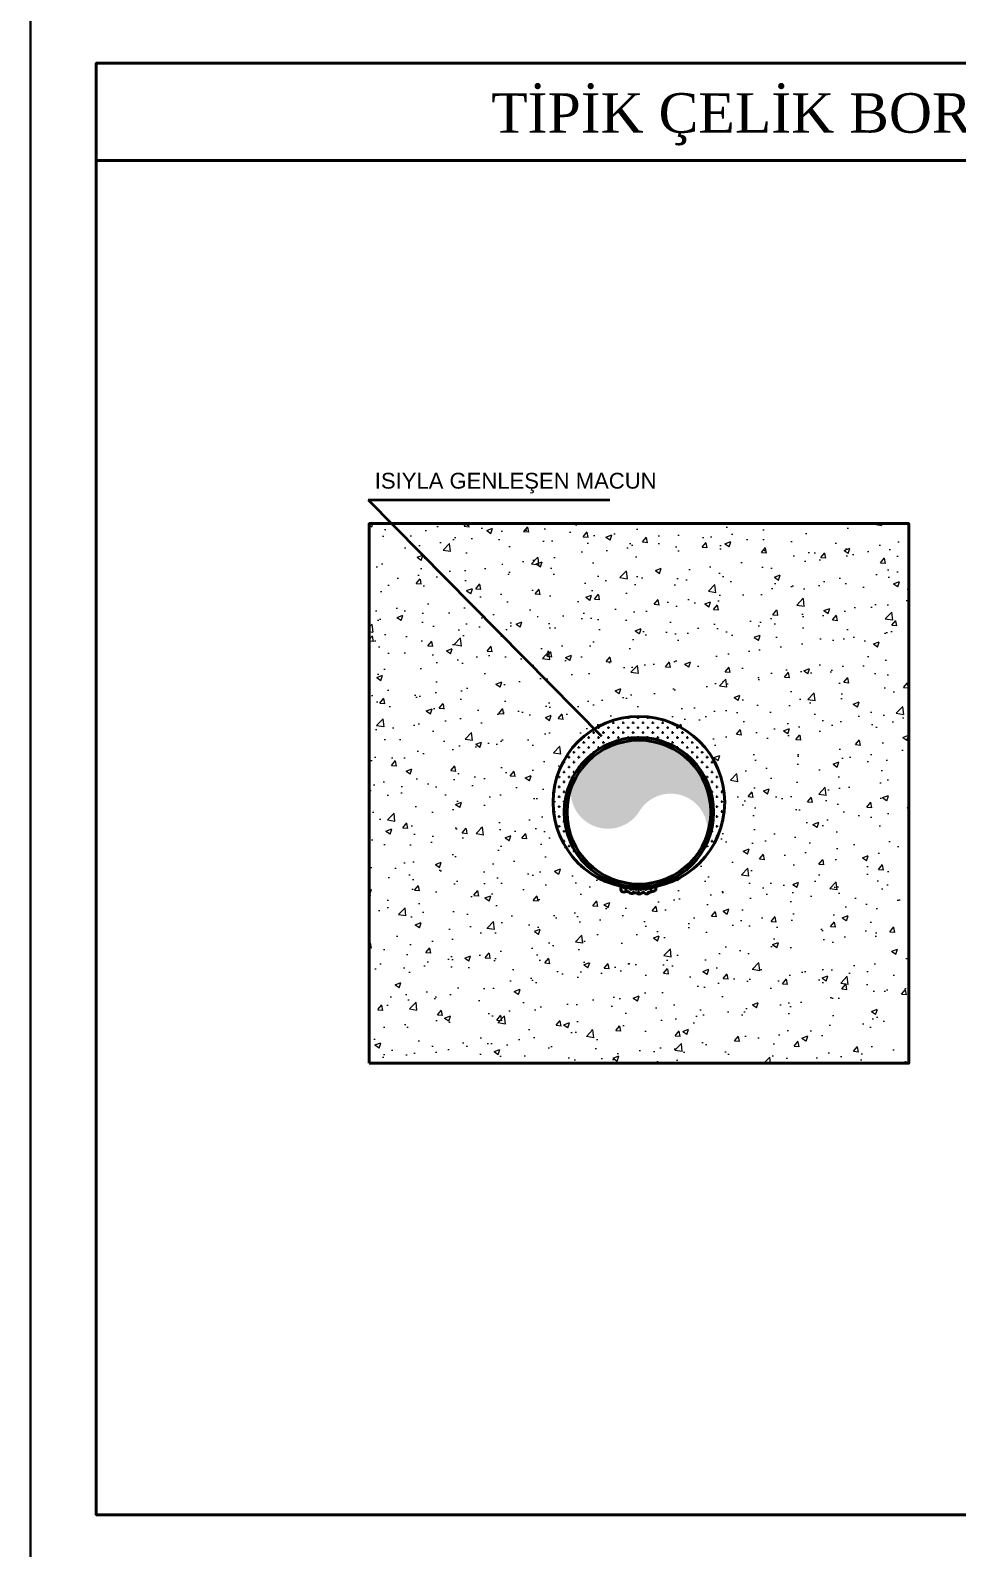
# Model space of a CAD drawing. Header units: centimetres. Extents: x 394264 to 551709, y 50011 to 59011.
# Drawn here: x 536428 to 537836, y 53359 to 55663 of the extents above; entities that cross this region are included whole.
import ezdxf
from ezdxf.enums import TextEntityAlignment as Align

# ---------------------------------------------------------------- set-up
doc = ezdxf.new("R2010")
doc.units = ezdxf.units.CM
doc.layers.get('0').update_dxf_attribs({"lineweight": 9})
for name, color, linetype, lineweight in [('0-KRCN-DETAY-13', 21, 'Continuous', 13), ('0-KRCN-DETAY-40', 3, 'Continuous', 40), ('0-KRCN-DETAY-YAZI', 71, 'Continuous', 35), ('0-KRCN-YNG-DETAY-ÇERÇEVE', 71, 'Continuous', 40), ('0-KRCN-YNG-YAZI', 71, 'Continuous', 35), ('0-KRCN-Z-ANTET', 71, 'Continuous', 30)]:
    doc.layers.add(name, color=color, linetype=linetype, lineweight=lineweight)
doc.styles.add('mm', font='times.ttf', dxfattribs={"height": 3.3})
doc.styles.get("Standard").update_dxf_attribs({"font": 'arial.ttf'})

# ---------------------------------------------------------------- blocks, each defined once
blk = doc.blocks.new('*X218')
at = {"color": 0}
for p, q in [((2.118, 6.15), (2.138, 6.15)), ((2.119, 6.144), (2.119, 6.169)), ((2.175, 6.225), (2.212, 6.225)), ((2.194, 6.206), (2.194, 6.233)), ((2.194, 6.077), (2.194, 6.094)), ((2.25, 6.15), (2.288, 6.15)), ((2.269, 6.131), (2.269, 6.169)), ((2.344, 6.084), (2.344, 6.094)), ((2.362, 6.075), (2.362, 6.075)), ((2.4, 6.15), (2.438, 6.15)), ((2.419, 6.131), (2.419, 6.169)), ((2.475, 6.075), (2.513, 6.075)), ((2.494, 6.056), (2.494, 6.094)), ((2.55, 6.15), (2.587, 6.15)), ((2.569, 6.131), (2.569, 6.169)), ((2.625, 6.075), (2.663, 6.075)), ((2.644, 6.056), (2.644, 6.094)), ((2.7, 6.15), (2.737, 6.15)), ((2.719, 6.131), (2.719, 6.168)), ((2.775, 6.075), (2.812, 6.075)), ((2.794, 6.062), (2.794, 6.094)), ((2.85, 6.15), (2.887, 6.15)), ((2.869, 6.131), (2.869, 6.169)), ((2.925, 6.075), (2.962, 6.075)), ((2.944, 6.056), (2.944, 6.094)), ((3, 6.15), (3.037, 6.15)), ((3.019, 6.131), (3.019, 6.169)), ((3.094, 6.206), (3.094, 6.218)), ((3.15, 6.15), (3.172, 6.15)), ((3.169, 6.141), (3.169, 6.169))]:
    blk.add_line(p, q, dxfattribs=at)
blk = doc.blocks.new('G$C0F82649B')
at = {"layer": '0-KRCN-DETAY-13'}
h = blk.add_hatch(dxfattribs=at)
h.set_pattern_fill('AR-CONC,_O', color=256, scale=6.294406)
h.set_pattern_definition([(50, (-20300.59, -51.724), (45.147265, -3.949874), [4.7208, -51.92885]), (355, (-20300.59, -51.724), (-8.73357, 47.34602), [3.77664, -41.54308]), (100.4514, (-20296.827, -52.053), (36.41373, 43.39612), [4.01207, -44.13273]), (46.1842, (-20300.59, -39.135), (67.17648, -10.41844), [7.0812, -77.89327]), (96.6356, (-20294.99, -40), (58.83146, 61.31493), [6.0181, -66.19908]), (351.1842, (-20300.59, -39.135), (58.83141, 61.31498), [5.66496, -62.31461]), (21, (-20294.294, -42.282), (37.57175, -25.342466), [4.7208, -51.92885]), (326, (-20294.294, -42.28), (15.31525, 45.64388), [3.77664, -41.54308]), (71.4514, (-20291.163, -44.394), (52.88702, 20.30138), [4.01207, -44.13273]), (37.5, (-20300.589, -51.724), (0.76539, 20.953689), [0, -41.039524, 0, -42.172517, 0, -41.700437]), (7.5, (-20300.589, -51.724), (16.558664, 24.825873), [0, -24.04463, 0, -40.095363, 0, -15.893374]), (327.5, (-20314.625, -51.724), (33.600949, -1.419695), [0, -15.736014, 0, -49.096363, 0, -65.147097]), (317.5, (-20320.92, -51.724), (36.708102, 6.301014), [0, -20.45682, 0, -32.60502, 0, -46.26388])])
h.paths.add_polyline_path([(617.1, -759.1), (617.1, -349.4), (207.4, -349.4), (207.4, -759.1)])
h.paths.add_polyline_path([(347.1, -561, -1), (477.4, -561, -1)], flags=16)
h.paths.add_polyline_path([(355.6, -568.5, -1), (468.9, -568.5, -1)], flags=0)
h.paths.add_polyline_path([(357.6, -568.5, -1), (466.8, -568.5, -1)], flags=0)
h = blk.add_hatch(dxfattribs=at)
h.set_pattern_fill('CROSS,_O', color=256, scale=14.98668)
h.set_pattern_definition([(0, (-14614.631, 3267.3424), (3.74667, 3.74667), [1.873335, -5.620005]), (90, (-14613.6945, 3266.4057), (-3.74667, 3.74667), [1.873335, -5.620005])])
h.paths.add_polyline_path([(347.1, -561, 0.355657), (399, -624.8, -0.016345), (399.2, -624.6, 0.012853), (401.4, -625.3, 0.000212), (401.4, -625.3), (423.1, -625.3, 0.366119), (477.4, -561, 1)])
h.paths.add_polyline_path([(468.9, -568.5, -1), (355.6, -568.5, -1)], flags=16)
h.paths.add_polyline_path([(466.8, -568.5, -1), (357.6, -568.5, -1)], flags=0)
blk.add_hatch(color=256, dxfattribs=at).paths.add_polyline_path([(464, -586, 0.51307), (412.2, -513.9, 0.32213), (360.5, -551.1, 0.766623), (412.2, -568.5, -0.823964)])
at = {"layer": '0-KRCN-DETAY-40', "elevation": 58308.1}
blk.add_lwpolyline([(207.4, -759.1), (617.1, -759.1), (617.1, -349.4), (207.4, -349.4)], close=True, dxfattribs=at)
for points in [[(399, -624.8, 0.201691), (398.5, -627.5, 0.270664), (400, -629.1, 0.179433), (401.8, -629, -0.174077), (403.6, -628.8, -0.106413), (405.3, -629.7, 0.144173), (406.6, -630.2, 0.134186), (408, -630, -0.11979), (409.5, -629.7, -0.143044), (411.1, -630.2, 0.153254), (412.5, -630.7, 0.19414), (413.8, -630.2, -0.170483), (415.2, -629.6, -0.222955), (417, -630.2, 0.287152), (418.4, -630.6, 0.074676), (419.5, -630, -0.05394), (420.9, -629.2, -0.07141), (422.7, -628.7, 0.081901), (424.3, -628.3, -0.09283), (425.1, -627.3, 0.126719), (425, -625.1)], [(425, -625.1, -0.027684), (420.2, -626.2, -0.028567), (415.2, -626.8, -0.0461), (407, -626.6, -0.0461), (399, -624.8)]]:
    blk.add_lwpolyline(points, format="xyb", dxfattribs=at)
at = {"layer": '0-KRCN-DETAY-40'}
for centre, radius in [((412.2, -561, 58308.1), 65.2), ((412.2, -568.5, 58308.1), 56.7), ((412.2, -568.5, 58308.1), 54.6)]:
    blk.add_circle(centre, radius, dxfattribs=at)
at = {"layer": '0-KRCN-YNG-DETAY-ÇERÇEVE'}
blk.add_line((0, -73.9), (1576.4, -73.9), dxfattribs=at)
blk.add_lwpolyline([(1576.4, 0), (1576.4, -1101.8), (0, -1101.8), (0, 0)], close=True, dxfattribs=at)
at = {"layer": '0-KRCN-YNG-YAZI'}
for q in [(383.8, -510.8, 58308.1), (390.2, -331.5, 58308.1)]:
    blk.add_line((206.6, -331.5, 58308.1), q, dxfattribs=at)
at = {"layer": '0-KRCN-DETAY-40', "xscale": 25.25409041212452, "yscale": 25.25409041212452, "zscale": 25.25409041212452}
blk.add_blockref('*X218', (345.1, -782.6, 58308.1), dxfattribs=at)
at = {"layer": '0-KRCN-DETAY-YAZI', "style": 'mm'}
blk.add_text('TİPİK ÇELİK BORU YANGIN BÖLMESİ GEÇİŞİ', height=30, dxfattribs=at).set_placement((777.7, -52.7), align=Align.CENTER)
at = {"layer": '0-KRCN-YNG-YAZI'}
blk.add_text('ISIYLA GENLEŞEN MACUN', height=11.989, dxfattribs=at).set_placement((211.6, -322.9, 58308.1))
blk = doc.blocks.new('*U213')
at = {"layer": '0-KRCN-YNG-DETAY-ÇERÇEVE', "xscale": 2, "yscale": 2, "zscale": 2}
blk.add_blockref('G$C0F82649B', (0, 0), dxfattribs=at)

msp = doc.modelspace()

# ---------------------------------------------------------------- linework, layer by layer
at = {"layer": '0-KRCN-Z-ANTET'}
msp.add_lwpolyline([(536428.4, 50111.3), (549519.3, 50111.3), (549519.3, 58911.3), (536428.4, 58911.3)], close=True, dxfattribs=at)

# ---------------------------------------------------------------- block references
at = {"layer": '0-KRCN-YNG-DETAY-ÇERÇEVE'}
msp.add_blockref('*U213', (536528.4, 55613.1), dxfattribs=at)

doc.saveas('drawing.dxf')
